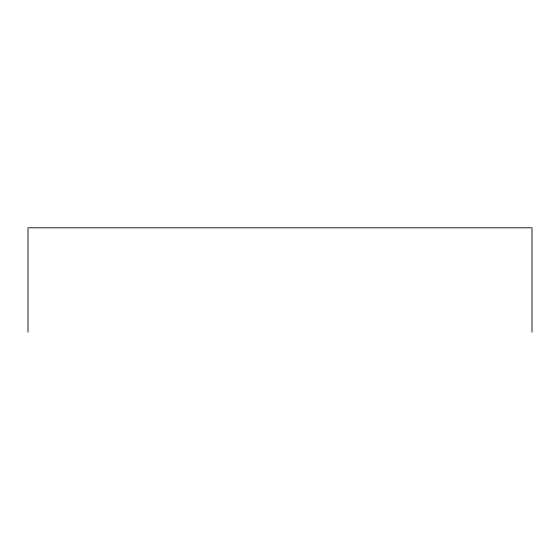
<?xml version="1.0" encoding="UTF-8"?>
<svg xmlns="http://www.w3.org/2000/svg" width="560" height="560" viewBox="0 0 560 560"><rect width="100%" height="100%" fill="white"/><g stroke="black" fill="none" stroke-linecap="round" stroke-linejoin="round"><path stroke-width="0.84" d="M532 332.185L532 227.815L28 227.815L28 332.185"/></g></svg>
